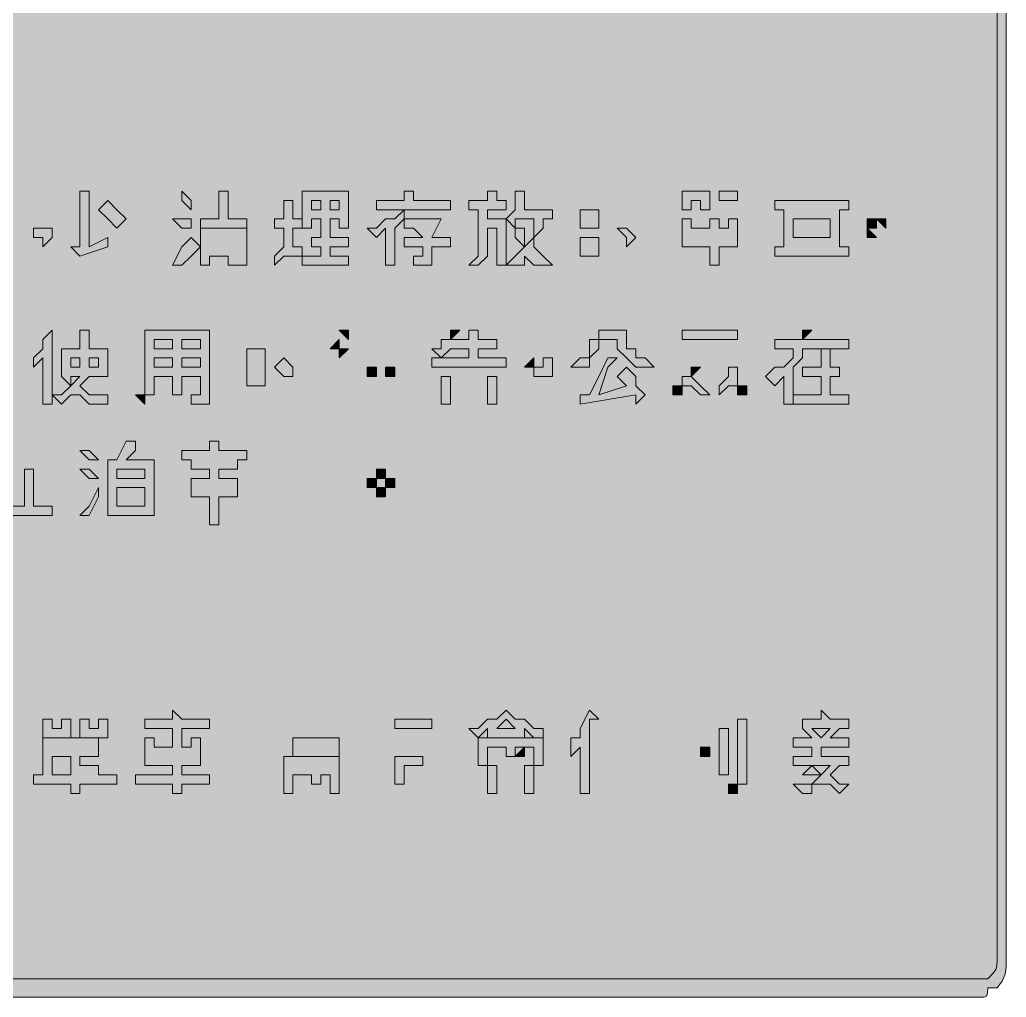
# Model space of a CAD drawing. Header units: metres. Extents: x 104 to 450, y 10 to 263.
# Drawn here: x 321.8 to 449.6, y 9.6 to 136.2 of the extents above; entities that cross this region are included whole.
import ezdxf

# ---------------------------------------------------------------- set-up
doc = ezdxf.new("R2010")
doc.units = ezdxf.units.M
doc.layers.add('FILL_BLACK_000000', color=7, linetype='Continuous', true_color=0x000000)
doc.layers.add('FILL_WHITE_FFFFFF', color=7, linetype='Continuous', true_color=0xffffff)

msp = doc.modelspace()

# ---------------------------------------------------------------- hatches: boundary and pattern name
at = {"layer": 'FILL_BLACK_000000', "true_color": 0x000000}
h = msp.add_hatch(color=7, dxfattribs=at)
h.dxf.hatch_style = 1
h.paths.add_polyline_path([(103.95, 259.2), (104, 259.6), (104.14, 259.91), (104.55, 260.4), (104.96, 260.89), (105.1, 261.2), (105.15, 261.6), (105.15, 262.8), (106.35, 262.8), (108.75, 262.8), (445.95, 262.8), (448.35, 262.8), (449.55, 261.6), (449.55, 259.2), (449.55, 14.4), (449.53, 13.5), (449.4, 12.6), (449.04, 11.7), (448.35, 10.8), (447.15, 10.8), (447.13, 10.11), (447, 9.75), (446.64, 9.62), (445.95, 9.6), (108.75, 9.6), (107.85, 9.79), (106.95, 10.2), (106.05, 10.61), (105.15, 10.8), (104.96, 11.7), (104.55, 12.6), (104.14, 13.5), (103.95, 14.4), (103.95, 259.2)])
h = msp.add_hatch(color=7, dxfattribs=at)
h.dxf.hatch_style = 1
h.paths.add_polyline_path([(329.55, 106.8), (329.55, 114), (330.75, 114), (330.75, 112.8), (330.75, 106.8), (333.15, 108), (333.15, 106.8), (329.55, 105.6), (328.35, 106.8), (329.55, 106.8)])
h = msp.add_hatch(color=7, dxfattribs=at)
h.dxf.hatch_style = 1
h.paths.add_polyline_path([(343.95, 112.8), (343.95, 111.6), (342.75, 112.8), (342.75, 114), (343.95, 112.8)])
h = msp.add_hatch(color=7, dxfattribs=at)
h.dxf.hatch_style = 1
h.paths.add_polyline_path([(348.75, 114), (348.75, 112.8), (348.75, 111.6), (348.75, 110.4), (351.15, 110.4), (351.15, 109.2), (345.15, 109.2), (345.15, 110.4), (347.55, 110.4), (347.55, 111.6), (347.55, 112.8), (347.55, 114), (348.75, 114)])
h = msp.add_hatch(color=7, dxfattribs=at)
h.dxf.hatch_style = 1
h.paths.add_polyline_path([(361.95, 105.6), (364.35, 105.6), (364.35, 104.4), (358.35, 104.4), (358.35, 105.6), (360.75, 105.6), (360.75, 106.8), (359.55, 106.8), (359.55, 108), (360.75, 108), (360.75, 109.2), (360.75, 110.4), (359.55, 110.4), (359.55, 109.2), (358.35, 109.2), (358.35, 114), (364.35, 114), (364.35, 109.2), (363.15, 109.2), (363.15, 110.4), (361.95, 110.4), (361.95, 109.2), (361.95, 108), (364.35, 108), (364.35, 106.8), (361.95, 106.8), (361.95, 105.6)])
h.paths.add_polyline_path([(359.55, 112.8), (359.55, 111.6), (360.75, 111.6), (360.75, 112.8), (359.55, 112.8)], flags=16)
h.paths.add_polyline_path([(363.15, 112.8), (361.95, 112.8), (361.95, 111.6), (363.15, 111.6), (363.15, 112.8)], flags=16)
h = msp.add_hatch(color=7, dxfattribs=at)
h.dxf.hatch_style = 1
h.paths.add_polyline_path([(371.55, 112.8), (371.55, 114), (372.75, 114), (372.75, 112.8), (377.55, 112.8), (377.55, 111.6), (372.75, 111.6), (371.55, 111.6), (367.95, 111.6), (367.95, 112.8), (371.55, 112.8)])
h = msp.add_hatch(color=7, dxfattribs=at)
h.dxf.hatch_style = 1
h.paths.add_polyline_path([(383.55, 106.8), (383.55, 109.2), (382.35, 109.2), (382.35, 108), (382.35, 106.8), (382.35, 105.6), (381.15, 104.4), (379.95, 104.4), (381.15, 105.6), (381.15, 106.8), (381.15, 108), (381.15, 111.6), (379.95, 111.6), (379.95, 112.8), (382.35, 112.8), (382.35, 114), (383.55, 114), (383.55, 112.8), (384.75, 112.8), (384.75, 111.6), (382.35, 111.6), (382.35, 110.4), (384.75, 110.4), (384.75, 106.8), (384.75, 105.6), (384.75, 104.4), (383.55, 104.4), (383.55, 105.6), (383.55, 106.8)])
h = msp.add_hatch(color=7, dxfattribs=at)
h.dxf.hatch_style = 1
h.paths.add_polyline_path([(385.95, 111.6), (385.95, 112.8), (385.95, 114), (387.15, 114), (387.15, 112.8), (387.15, 111.6), (390.75, 111.6), (390.75, 110.4), (389.55, 110.4), (389.55, 109.2), (388.35, 108), (388.35, 109.2), (388.35, 110.4), (385.95, 110.4), (385.95, 109.2), (384.75, 110.4), (385.95, 111.6)])
h = msp.add_hatch(color=7, dxfattribs=at)
h.dxf.hatch_style = 1
h.paths.add_polyline_path([(407.55, 114), (411.15, 114), (411.15, 111.6), (409.95, 111.6), (409.95, 112.8), (408.75, 112.8), (408.75, 111.6), (407.55, 111.6), (407.55, 114)])
h = msp.add_hatch(color=7, dxfattribs=at)
h.dxf.hatch_style = 1
h.paths.add_polyline_path([(414.75, 114), (414.75, 112.8), (412.35, 112.8), (412.35, 114), (414.75, 114)])
h = msp.add_hatch(color=7, dxfattribs=at)
h.dxf.hatch_style = 1
h.paths.add_polyline_path([(334.35, 111.6), (335.55, 110.4), (334.35, 109.2), (333.15, 110.4), (331.95, 111.6), (333.15, 112.8), (334.35, 111.6)])
h = msp.add_hatch(color=7, dxfattribs=at)
h.dxf.hatch_style = 1
h.paths.add_polyline_path([(358.35, 110.4), (358.35, 109.2), (357.15, 109.2), (357.15, 106.8), (358.35, 106.8), (358.35, 105.6), (355.95, 105.6), (354.75, 104.4), (354.75, 105.6), (355.95, 106.8), (355.95, 109.2), (354.75, 109.2), (354.75, 110.4), (355.95, 110.4), (355.95, 112.8), (357.15, 112.8), (357.15, 110.4), (358.35, 110.4)])
h = msp.add_hatch(color=7, dxfattribs=at)
h.dxf.hatch_style = 1
h.paths.add_polyline_path([(420.75, 111.6), (419.55, 111.6), (419.55, 112.8), (424.35, 112.8), (429.15, 112.8), (429.15, 111.6), (427.95, 111.6), (427.95, 106.8), (429.15, 106.8), (429.15, 105.6), (424.35, 105.6), (419.55, 105.6), (419.55, 106.8), (420.75, 106.8), (420.75, 111.6)])
h.paths.add_polyline_path([(421.95, 108), (424.35, 108), (426.75, 108), (426.75, 109.2), (426.75, 110.4), (424.35, 110.4), (421.95, 110.4), (421.95, 109.2), (421.95, 108)], flags=16)
h = msp.add_hatch(color=7, dxfattribs=at)
h.dxf.hatch_style = 1
h.paths.add_polyline_path([(370.35, 104.4), (369.15, 104.4), (369.15, 109.2), (367.95, 108), (366.75, 109.2), (367.95, 109.2), (369.15, 110.4), (370.35, 110.4), (371.55, 111.6), (371.55, 110.4), (370.35, 109.2), (370.35, 104.4)])
h = msp.add_hatch(color=7, dxfattribs=at)
h.dxf.hatch_style = 1
h.paths.add_polyline_path([(394.35, 111.6), (396.75, 111.6), (396.75, 109.2), (394.35, 109.2), (394.35, 111.6)])
h = msp.add_hatch(color=7, dxfattribs=at)
h.dxf.hatch_style = 1
h.paths.add_polyline_path([(343.95, 110.4), (343.95, 109.2), (342.75, 109.2), (341.55, 110.4), (342.75, 110.4), (343.95, 110.4)])
h = msp.add_hatch(color=7, dxfattribs=at)
h.dxf.hatch_style = 1
h.paths.add_polyline_path([(371.55, 110.4), (375.15, 110.4), (376.35, 110.4), (375.15, 108), (377.55, 108), (377.55, 106.8), (375.15, 106.8), (375.15, 105.6), (375.15, 104.4), (373.95, 104.4), (372.75, 104.4), (372.75, 105.6), (373.95, 105.6), (373.95, 106.8), (371.55, 106.8), (371.55, 108), (373.95, 108), (372.75, 109.2), (371.55, 109.2), (371.55, 110.4)])
h = msp.add_hatch(color=7, dxfattribs=at)
h.dxf.hatch_style = 1
h.paths.add_polyline_path([(407.55, 110.4), (408.75, 110.4), (408.75, 109.2), (411.15, 109.2), (411.15, 110.4), (412.35, 110.4), (412.35, 109.2), (413.55, 109.2), (413.55, 110.4), (414.75, 110.4), (414.75, 106.8), (413.55, 106.8), (412.35, 106.8), (412.35, 105.6), (412.35, 104.4), (411.15, 104.4), (411.15, 105.6), (411.15, 106.8), (408.75, 106.8), (407.55, 106.8), (407.55, 110.4)])
h = msp.add_hatch(color=7, dxfattribs=at)
h.dxf.hatch_style = 1
h.paths.add_polyline_path([(432.75, 110.4), (432.75, 109.2), (431.55, 109.2), (431.55, 110.4), (432.75, 110.4)])
h = msp.add_hatch(color=7, dxfattribs=at)
h.dxf.hatch_style = 1
h.paths.add_polyline_path([(433.95, 109.2), (432.75, 110.4), (433.95, 110.4), (433.95, 109.2)])
h = msp.add_hatch(color=7, dxfattribs=at)
h.dxf.hatch_style = 1
h.paths.add_polyline_path([(323.55, 108), (323.55, 109.2), (324.75, 109.2), (325.95, 109.2), (325.95, 108), (324.75, 106.8), (324.75, 108), (323.55, 108)])
h = msp.add_hatch(color=7, dxfattribs=at)
h.dxf.hatch_style = 1
h.paths.add_polyline_path([(346.35, 104.4), (345.15, 104.4), (345.15, 109.2), (351.15, 109.2), (351.15, 105.6), (351.15, 104.4), (349.95, 104.4), (348.75, 104.4), (348.75, 105.6), (346.35, 105.6), (346.35, 104.4)])
h = msp.add_hatch(color=7, dxfattribs=at)
h.dxf.hatch_style = 1
h.paths.add_polyline_path([(385.95, 109.2), (387.15, 109.2), (387.15, 108), (387.15, 106.8), (385.95, 108), (385.95, 109.2)])
h = msp.add_hatch(color=7, dxfattribs=at)
h.dxf.hatch_style = 1
h.paths.add_polyline_path([(401.55, 108), (400.35, 106.8), (400.35, 108), (399.15, 109.2), (400.35, 109.2), (401.55, 108)])
h = msp.add_hatch(color=7, dxfattribs=at)
h.dxf.hatch_style = 1
h.paths.add_polyline_path([(431.55, 109.2), (432.75, 108), (431.55, 108), (431.55, 109.2)])
h = msp.add_hatch(color=7, dxfattribs=at)
h.dxf.hatch_style = 1
h.paths.add_polyline_path([(343.95, 105.6), (342.75, 104.4), (341.55, 104.4), (342.75, 106.8), (343.95, 108), (345.15, 106.8), (343.95, 105.6)])
h = msp.add_hatch(color=7, dxfattribs=at)
h.dxf.hatch_style = 1
h.paths.add_polyline_path([(389.55, 104.4), (388.35, 104.4), (387.15, 105.6), (387.15, 104.4), (385.95, 104.4), (384.75, 104.4), (385.95, 105.6), (387.15, 106.8), (388.35, 108), (388.35, 106.8), (389.55, 105.6), (390.75, 104.4), (389.55, 104.4)])
h = msp.add_hatch(color=7, dxfattribs=at)
h.dxf.hatch_style = 1
h.paths.add_polyline_path([(394.35, 108), (396.75, 108), (396.75, 105.6), (394.35, 105.6), (394.35, 108)])
h = msp.add_hatch(color=7, dxfattribs=at)
h.dxf.hatch_style = 1
h.paths.add_polyline_path([(325.95, 86.4), (324.75, 86.4), (324.75, 92.4), (323.55, 91.2), (323.55, 92.4), (324.75, 93.6), (324.75, 94.8), (325.95, 96), (325.95, 93.6), (325.95, 86.4)])
h = msp.add_hatch(color=7, dxfattribs=at)
h.dxf.hatch_style = 1
h.paths.add_polyline_path([(330.75, 96), (330.75, 94.8), (330.75, 93.6), (333.15, 93.6), (333.15, 90), (331.95, 90), (330.75, 90), (329.55, 88.8), (330.75, 87.6), (331.95, 87.6), (333.15, 87.6), (333.15, 86.4), (331.95, 86.4), (330.75, 86.4), (329.55, 87.6), (328.35, 87.6), (327.15, 86.4), (325.95, 87.6), (327.15, 87.6), (328.35, 88.8), (327.15, 90), (327.15, 93.6), (329.55, 93.6), (329.55, 94.8), (329.55, 96), (330.75, 96)])
h.paths.add_polyline_path([(329.55, 90), (328.35, 90), (328.35, 88.8), (329.55, 90)], flags=16)
h.paths.add_polyline_path([(331.95, 92.4), (330.75, 92.4), (330.75, 91.2), (331.95, 91.2), (331.95, 92.4)], flags=16)
h.paths.add_polyline_path([(329.55, 92.4), (328.35, 92.4), (328.35, 91.2), (329.55, 91.2), (329.55, 92.4)], flags=16)
h = msp.add_hatch(color=7, dxfattribs=at)
h.dxf.hatch_style = 1
h.paths.add_polyline_path([(346.35, 86.4), (345.15, 86.4), (343.95, 86.4), (343.95, 87.6), (345.15, 87.6), (345.15, 88.8), (345.15, 90), (342.75, 90), (342.75, 87.6), (341.55, 87.6), (341.55, 90), (339.15, 90), (339.15, 88.8), (339.15, 87.6), (337.95, 87.6), (337.95, 88.8), (337.95, 91.2), (337.95, 92.4), (337.95, 96), (346.35, 96), (346.35, 87.6), (346.35, 86.4)])
h.paths.add_polyline_path([(341.55, 93.6), (341.55, 94.8), (339.15, 94.8), (339.15, 93.6), (341.55, 93.6)], flags=16)
h.paths.add_polyline_path([(341.55, 91.2), (341.55, 92.4), (339.15, 92.4), (339.15, 91.2), (341.55, 91.2)], flags=16)
h.paths.add_polyline_path([(342.75, 94.8), (342.75, 93.6), (345.15, 93.6), (345.15, 94.8), (342.75, 94.8)], flags=16)
h.paths.add_polyline_path([(345.15, 92.4), (342.75, 92.4), (342.75, 91.2), (345.15, 91.2), (345.15, 92.4)], flags=16)
h = msp.add_hatch(color=7, dxfattribs=at)
h.dxf.hatch_style = 1
h.paths.add_polyline_path([(364.35, 96), (364.35, 94.8), (363.15, 96), (364.35, 96)])
h = msp.add_hatch(color=7, dxfattribs=at)
h.dxf.hatch_style = 1
h.paths.add_polyline_path([(376.35, 94.8), (377.55, 94.8), (379.95, 94.8), (379.95, 96), (381.15, 96), (381.15, 94.8), (383.55, 94.8), (383.55, 93.6), (381.15, 93.6), (381.15, 92.4), (384.75, 92.4), (384.75, 91.2), (375.15, 91.2), (375.15, 92.4), (376.35, 92.4), (375.15, 93.6), (376.35, 93.6), (376.35, 94.8)])
h.paths.add_polyline_path([(379.95, 92.4), (379.95, 93.6), (377.55, 93.6), (376.35, 92.4), (379.95, 92.4)], flags=16)
h = msp.add_hatch(color=7, dxfattribs=at)
h.dxf.hatch_style = 1
h.paths.add_polyline_path([(377.55, 94.8), (377.55, 96), (378.75, 96), (377.55, 94.8)])
h = msp.add_hatch(color=7, dxfattribs=at)
h.dxf.hatch_style = 1
h.paths.add_polyline_path([(400.35, 96), (400.35, 94.8), (400.35, 93.6), (401.55, 93.6), (401.55, 92.4), (402.75, 92.4), (403.95, 91.2), (402.75, 91.2), (401.55, 91.2), (400.35, 92.4), (399.15, 93.6), (399.15, 94.8), (396.75, 94.8), (396.75, 96), (400.35, 96)])
h = msp.add_hatch(color=7, dxfattribs=at)
h.dxf.hatch_style = 1
h.paths.add_polyline_path([(412.35, 94.8), (409.95, 94.8), (407.55, 94.8), (407.55, 96), (414.75, 96), (414.75, 94.8), (412.35, 94.8)])
h = msp.add_hatch(color=7, dxfattribs=at)
h.dxf.hatch_style = 1
h.paths.add_polyline_path([(423.15, 94.8), (423.15, 96), (424.35, 96), (423.15, 94.8)])
h = msp.add_hatch(color=7, dxfattribs=at)
h.dxf.hatch_style = 1
h.paths.add_polyline_path([(363.15, 93.6), (361.95, 93.6), (363.15, 94.8), (363.15, 93.6)])
h = msp.add_hatch(color=7, dxfattribs=at)
h.dxf.hatch_style = 1
h.paths.add_polyline_path([(396.75, 94.8), (396.75, 93.6), (395.55, 92.4), (395.55, 93.6), (395.55, 94.8), (396.75, 94.8)])
h = msp.add_hatch(color=7, dxfattribs=at)
h.dxf.hatch_style = 1
h.paths.add_polyline_path([(423.15, 93.6), (423.15, 92.4), (421.95, 91.2), (421.95, 86.4), (420.75, 86.4), (420.75, 90), (419.55, 88.8), (418.35, 90), (419.55, 91.2), (420.75, 91.2), (421.95, 92.4), (421.95, 93.6), (419.55, 93.6), (419.55, 94.8), (423.15, 94.8), (429.15, 94.8), (429.15, 93.6), (423.15, 93.6)])
h = msp.add_hatch(color=7, dxfattribs=at)
h.dxf.hatch_style = 1
h.paths.add_polyline_path([(353.55, 93.6), (353.55, 91.2), (353.55, 88.8), (351.15, 88.8), (351.15, 91.2), (351.15, 93.6), (353.55, 93.6)])
h = msp.add_hatch(color=7, dxfattribs=at)
h.dxf.hatch_style = 1
h.paths.add_polyline_path([(363.15, 93.6), (364.35, 93.6), (363.15, 92.4), (363.15, 93.6)])
h = msp.add_hatch(color=7, dxfattribs=at)
h.dxf.hatch_style = 1
h.paths.add_polyline_path([(423.15, 91.2), (425.55, 91.2), (425.55, 93.6), (426.75, 93.6), (426.75, 92.4), (426.75, 91.2), (427.95, 91.2), (427.95, 90), (426.75, 90), (426.75, 87.6), (429.15, 87.6), (429.15, 86.4), (421.95, 86.4), (421.95, 87.6), (425.55, 87.6), (425.55, 90), (423.15, 90), (423.15, 91.2)])
h = msp.add_hatch(color=7, dxfattribs=at)
h.dxf.hatch_style = 1
h.paths.add_polyline_path([(357.15, 91.2), (357.15, 90), (355.95, 90), (354.75, 91.2), (355.95, 92.4), (357.15, 91.2)])
h = msp.add_hatch(color=7, dxfattribs=at)
h.dxf.hatch_style = 1
h.paths.add_polyline_path([(388.35, 92.4), (388.35, 91.2), (387.15, 91.2), (388.35, 92.4)])
h = msp.add_hatch(color=7, dxfattribs=at)
h.dxf.hatch_style = 1
h.paths.add_polyline_path([(390.75, 91.2), (390.75, 90), (389.55, 90), (388.35, 90), (388.35, 91.2), (389.55, 91.2), (389.55, 92.4), (390.75, 92.4), (390.75, 91.2)])
h = msp.add_hatch(color=7, dxfattribs=at)
h.dxf.hatch_style = 1
h.paths.add_polyline_path([(393.15, 91.2), (394.35, 92.4), (395.55, 92.4), (395.55, 91.2), (394.35, 91.2), (393.15, 91.2)])
h = msp.add_hatch(color=7, dxfattribs=at)
h.dxf.hatch_style = 1
h.paths.add_polyline_path([(399.15, 92.4), (397.95, 91.2), (396.75, 87.6), (400.35, 88.8), (399.15, 90), (400.35, 91.2), (401.55, 90), (401.55, 88.8), (402.75, 87.6), (401.55, 86.4), (401.55, 87.6), (394.35, 86.4), (394.35, 87.6), (395.55, 87.6), (396.75, 90), (397.95, 92.4), (399.15, 92.4)])
h = msp.add_hatch(color=7, dxfattribs=at)
h.dxf.hatch_style = 1
h.paths.add_polyline_path([(366.75, 91.2), (367.95, 91.2), (367.95, 90), (366.75, 90), (366.75, 91.2)])
h = msp.add_hatch(color=7, dxfattribs=at)
h.dxf.hatch_style = 1
h.paths.add_polyline_path([(369.15, 91.2), (370.35, 91.2), (370.35, 90), (369.15, 90), (369.15, 91.2)])
h = msp.add_hatch(color=7, dxfattribs=at)
h.dxf.hatch_style = 1
h.paths.add_polyline_path([(408.75, 91.2), (409.95, 91.2), (408.75, 90), (408.75, 91.2)])
h = msp.add_hatch(color=7, dxfattribs=at)
h.dxf.hatch_style = 1
h.paths.add_polyline_path([(412.35, 88.8), (413.55, 90), (413.55, 91.2), (414.75, 91.2), (414.75, 90), (414.75, 88.8), (413.55, 88.8), (412.35, 87.6), (412.35, 88.8)])
h = msp.add_hatch(color=7, dxfattribs=at)
h.dxf.hatch_style = 1
h.paths.add_polyline_path([(376.35, 86.4), (376.35, 90), (377.55, 90), (377.55, 87.6), (377.55, 86.4), (376.35, 86.4)])
h = msp.add_hatch(color=7, dxfattribs=at)
h.dxf.hatch_style = 1
h.paths.add_polyline_path([(383.55, 86.4), (382.35, 86.4), (382.35, 87.6), (382.35, 90), (383.55, 90), (383.55, 86.4)])
h = msp.add_hatch(color=7, dxfattribs=at)
h.dxf.hatch_style = 1
h.paths.add_polyline_path([(411.15, 87.6), (409.95, 87.6), (408.75, 88.8), (407.55, 88.8), (407.55, 90), (408.75, 90), (409.95, 88.8), (411.15, 87.6)])
h = msp.add_hatch(color=7, dxfattribs=at)
h.dxf.hatch_style = 1
h.paths.add_polyline_path([(406.35, 88.8), (407.55, 88.8), (407.55, 87.6), (406.35, 87.6), (406.35, 88.8)])
h = msp.add_hatch(color=7, dxfattribs=at)
h.dxf.hatch_style = 1
h.paths.add_polyline_path([(414.75, 87.6), (414.75, 88.8), (415.95, 88.8), (415.95, 87.6), (414.75, 87.6)])
h = msp.add_hatch(color=7, dxfattribs=at)
h.dxf.hatch_style = 1
h.paths.add_polyline_path([(337.95, 86.4), (336.75, 87.6), (337.95, 87.6), (337.95, 86.4)])
h = msp.add_hatch(color=7, dxfattribs=at)
h.dxf.hatch_style = 1
h.paths.add_polyline_path([(336.75, 80.4), (335.55, 79.2), (339.15, 79.2), (339.15, 72), (337.95, 72), (334.35, 72), (333.15, 72), (333.15, 79.2), (334.35, 79.2), (335.55, 81.6), (336.75, 81.6), (336.75, 80.4)])
h.paths.add_polyline_path([(334.35, 78), (334.35, 76.8), (337.95, 76.8), (337.95, 78), (334.35, 78)], flags=16)
h.paths.add_polyline_path([(337.95, 75.6), (334.35, 75.6), (334.35, 73.2), (337.95, 73.2), (337.95, 75.6)], flags=16)
h = msp.add_hatch(color=7, dxfattribs=at)
h.dxf.hatch_style = 1
h.paths.add_polyline_path([(346.35, 81.6), (347.55, 81.6), (347.55, 80.4), (351.15, 80.4), (351.15, 79.2), (349.95, 79.2), (349.95, 78), (347.55, 78), (347.55, 76.8), (349.95, 76.8), (349.95, 74.4), (347.55, 74.4), (347.55, 73.2), (347.55, 70.8), (346.35, 70.8), (346.35, 73.2), (346.35, 74.4), (343.95, 74.4), (343.95, 76.8), (346.35, 76.8), (346.35, 78), (343.95, 78), (343.95, 79.2), (342.75, 79.2), (342.75, 80.4), (346.35, 80.4), (346.35, 81.6)])
h = msp.add_hatch(color=7, dxfattribs=at)
h.dxf.hatch_style = 1
h.paths.add_polyline_path([(331.95, 79.2), (330.75, 79.2), (329.55, 80.4), (330.75, 80.4), (331.95, 79.2)])
h = msp.add_hatch(color=7, dxfattribs=at)
h.dxf.hatch_style = 1
h.paths.add_polyline_path([(325.95, 73.2), (325.95, 72), (319.95, 72), (319.95, 73.2), (322.35, 73.2), (322.35, 75.6), (322.35, 78), (323.55, 78), (323.55, 75.6), (323.55, 73.2), (325.95, 73.2)])
h = msp.add_hatch(color=7, dxfattribs=at)
h.dxf.hatch_style = 1
h.paths.add_polyline_path([(330.75, 78), (331.95, 76.8), (330.75, 76.8), (329.55, 78), (330.75, 78)])
h = msp.add_hatch(color=7, dxfattribs=at)
h.dxf.hatch_style = 1
h.paths.add_polyline_path([(369.15, 78), (369.15, 76.8), (367.95, 76.8), (367.95, 78), (369.15, 78)])
h = msp.add_hatch(color=7, dxfattribs=at)
h.dxf.hatch_style = 1
h.paths.add_polyline_path([(366.75, 76.8), (367.95, 76.8), (367.95, 75.6), (366.75, 75.6), (366.75, 76.8)])
h = msp.add_hatch(color=7, dxfattribs=at)
h.dxf.hatch_style = 1
h.paths.add_polyline_path([(370.35, 75.6), (369.15, 75.6), (369.15, 76.8), (370.35, 76.8), (370.35, 75.6)])
h = msp.add_hatch(color=7, dxfattribs=at)
h.dxf.hatch_style = 1
h.paths.add_polyline_path([(330.75, 72), (329.55, 72), (330.75, 73.2), (331.95, 75.6), (331.95, 74.4), (330.75, 72)])
h = msp.add_hatch(color=7, dxfattribs=at)
h.dxf.hatch_style = 1
h.paths.add_polyline_path([(367.95, 74.4), (367.95, 75.6), (369.15, 75.6), (369.15, 74.4), (367.95, 74.4)])
h = msp.add_hatch(color=7, dxfattribs=at)
h.dxf.hatch_style = 1
h.paths.add_polyline_path([(337.95, 45.6), (341.55, 45.6), (341.55, 46.8), (342.75, 45.6), (346.35, 45.6), (346.35, 44.4), (342.75, 44.4), (342.75, 43.2), (342.75, 42), (343.95, 42), (343.95, 43.2), (345.15, 43.2), (345.15, 39.6), (342.75, 39.6), (342.75, 38.4), (346.35, 38.4), (346.35, 37.2), (342.75, 37.2), (342.75, 36), (341.55, 36), (341.55, 37.2), (336.75, 37.2), (336.75, 38.4), (341.55, 38.4), (341.55, 39.6), (337.95, 39.6), (337.95, 43.2), (339.15, 43.2), (339.15, 42), (341.55, 42), (341.55, 43.2), (341.55, 44.4), (337.95, 44.4), (337.95, 45.6)])
h = msp.add_hatch(color=7, dxfattribs=at)
h.dxf.hatch_style = 1
h.paths.add_polyline_path([(382.35, 45.6), (383.55, 45.6), (384.75, 46.8), (385.95, 45.6), (387.15, 45.6), (388.35, 44.4), (389.55, 44.4), (389.55, 43.2), (388.35, 43.2), (387.15, 44.4), (387.15, 43.2), (382.35, 43.2), (382.35, 44.4), (381.15, 43.2), (379.95, 44.4), (381.15, 44.4), (382.35, 45.6)])
h.paths.add_polyline_path([(383.55, 44.4), (385.95, 44.4), (384.75, 45.6), (383.55, 44.4)], flags=16)
h = msp.add_hatch(color=7, dxfattribs=at)
h.dxf.hatch_style = 1
h.paths.add_polyline_path([(393.15, 43.2), (394.35, 43.2), (394.35, 44.4), (395.55, 46.8), (396.75, 45.6), (395.55, 45.6), (395.55, 43.2), (395.55, 36), (394.35, 36), (394.35, 42), (393.15, 40.8), (393.15, 42), (393.15, 43.2)])
h = msp.add_hatch(color=7, dxfattribs=at)
h.dxf.hatch_style = 1
h.paths.add_polyline_path([(424.35, 40.8), (424.35, 42), (421.95, 42), (421.95, 43.2), (424.35, 43.2), (423.15, 44.4), (423.15, 45.6), (425.55, 45.6), (425.55, 46.8), (426.75, 45.6), (429.15, 45.6), (429.15, 44.4), (427.95, 44.4), (426.75, 43.2), (429.15, 43.2), (429.15, 42), (425.55, 42), (425.55, 40.8), (429.15, 40.8), (429.15, 39.6), (427.95, 39.6), (426.75, 38.4), (427.95, 37.2), (429.15, 37.2), (427.95, 36), (426.75, 37.2), (425.55, 37.2), (424.35, 37.2), (425.55, 38.4), (426.75, 39.6), (424.35, 39.6), (421.95, 39.6), (421.95, 40.8), (424.35, 40.8)])
h.paths.add_polyline_path([(424.35, 44.4), (425.55, 43.2), (426.75, 44.4), (424.35, 44.4)], flags=16)
h = msp.add_hatch(color=7, dxfattribs=at)
h.dxf.hatch_style = 1
h.paths.add_polyline_path([(328.35, 43.2), (324.75, 43.2), (324.75, 45.6), (325.95, 45.6), (325.95, 44.4), (327.15, 44.4), (327.15, 45.6), (328.35, 45.6), (328.35, 43.2)])
h = msp.add_hatch(color=7, dxfattribs=at)
h.dxf.hatch_style = 1
h.paths.add_polyline_path([(333.15, 43.2), (329.55, 43.2), (329.55, 45.6), (330.75, 45.6), (330.75, 44.4), (331.95, 44.4), (331.95, 45.6), (333.15, 45.6), (333.15, 43.2)])
h = msp.add_hatch(color=7, dxfattribs=at)
h.dxf.hatch_style = 1
h.paths.add_polyline_path([(370.35, 45.6), (375.15, 45.6), (375.15, 44.4), (370.35, 44.4), (370.35, 45.6)])
h = msp.add_hatch(color=7, dxfattribs=at)
h.dxf.hatch_style = 1
h.paths.add_polyline_path([(415.95, 45.6), (415.95, 37.2), (414.75, 37.2), (414.75, 38.4), (414.75, 45.6), (415.95, 45.6)])
h = msp.add_hatch(color=7, dxfattribs=at)
h.dxf.hatch_style = 1
h.paths.add_polyline_path([(413.55, 44.4), (413.55, 38.4), (412.35, 38.4), (412.35, 44.4), (413.55, 44.4)])
h = msp.add_hatch(color=7, dxfattribs=at)
h.dxf.hatch_style = 1
h.paths.add_polyline_path([(329.55, 36), (328.35, 36), (328.35, 37.2), (323.55, 37.2), (323.55, 38.4), (324.75, 38.4), (324.75, 43.2), (331.95, 43.2), (331.95, 40.8), (329.55, 40.8), (329.55, 39.6), (331.95, 39.6), (331.95, 38.4), (334.35, 38.4), (334.35, 37.2), (329.55, 37.2), (329.55, 36)])
h.paths.add_polyline_path([(328.35, 38.4), (328.35, 39.6), (328.35, 40.8), (325.95, 40.8), (325.95, 39.6), (325.95, 38.4), (328.35, 38.4)], flags=16)
h = msp.add_hatch(color=7, dxfattribs=at)
h.dxf.hatch_style = 1
h.paths.add_polyline_path([(363.15, 43.2), (363.15, 40.8), (357.15, 40.8), (357.15, 43.2), (363.15, 43.2)])
h = msp.add_hatch(color=7, dxfattribs=at)
h.dxf.hatch_style = 1
h.paths.add_polyline_path([(381.15, 43.2), (389.55, 43.2), (389.55, 39.6), (388.35, 39.6), (388.35, 40.8), (388.35, 42), (387.15, 42), (385.95, 42), (385.95, 40.8), (384.75, 40.8), (384.75, 42), (383.55, 42), (382.35, 42), (382.35, 40.8), (382.35, 39.6), (381.15, 39.6), (381.15, 43.2)])
h = msp.add_hatch(color=7, dxfattribs=at)
h.dxf.hatch_style = 1
h.paths.add_polyline_path([(387.15, 42), (387.15, 40.8), (385.95, 40.8), (387.15, 42)])
h = msp.add_hatch(color=7, dxfattribs=at)
h.dxf.hatch_style = 1
h.paths.add_polyline_path([(411.15, 42), (411.15, 40.8), (409.95, 40.8), (409.95, 42), (411.15, 42)])
h = msp.add_hatch(color=7, dxfattribs=at)
h.dxf.hatch_style = 1
h.paths.add_polyline_path([(355.95, 36), (355.95, 40.8), (363.15, 40.8), (363.15, 36), (361.95, 36), (361.95, 37.2), (361.95, 38.4), (360.75, 38.4), (360.75, 37.2), (359.55, 37.2), (359.55, 38.4), (357.15, 38.4), (357.15, 37.2), (357.15, 36), (355.95, 36)])
h = msp.add_hatch(color=7, dxfattribs=at)
h.dxf.hatch_style = 1
h.paths.add_polyline_path([(370.35, 37.2), (370.35, 40.8), (373.95, 40.8), (373.95, 39.6), (371.55, 39.6), (371.55, 38.4), (371.55, 37.2), (370.35, 37.2)])
h = msp.add_hatch(color=7, dxfattribs=at)
h.dxf.hatch_style = 1
h.paths.add_polyline_path([(382.35, 39.6), (383.55, 39.6), (383.55, 38.4), (383.55, 37.2), (383.55, 36), (382.35, 36), (382.35, 39.6)])
h = msp.add_hatch(color=7, dxfattribs=at)
h.dxf.hatch_style = 1
h.paths.add_polyline_path([(388.35, 36), (387.15, 36), (387.15, 37.2), (387.15, 38.4), (387.15, 39.6), (388.35, 39.6), (388.35, 36)])
h = msp.add_hatch(color=7, dxfattribs=at)
h.dxf.hatch_style = 1
h.paths.add_polyline_path([(425.55, 38.4), (424.35, 38.4), (423.15, 38.4), (424.35, 39.6), (425.55, 38.4)])
h = msp.add_hatch(color=7, dxfattribs=at)
h.dxf.hatch_style = 1
h.paths.add_polyline_path([(413.55, 37.2), (414.75, 37.2), (414.75, 36), (413.55, 36), (413.55, 37.2)])
h = msp.add_hatch(color=7, dxfattribs=at)
h.dxf.hatch_style = 1
h.paths.add_polyline_path([(424.35, 36), (423.15, 36), (421.95, 37.2), (424.35, 37.2), (424.35, 36)])
at = {"layer": 'FILL_WHITE_FFFFFF', "true_color": 0xffffff}
h = msp.add_hatch(color=7, dxfattribs=at)
h.dxf.hatch_style = 1
h.paths.add_polyline_path([(106.35, 259.2), (106.35, 260.4), (107.06, 261.09), (107.55, 261.45), (108.04, 261.58), (108.75, 261.6), (445.95, 261.6), (447.15, 261.6), (447.15, 260.4), (448.35, 260.4), (448.35, 259.2), (448.35, 14.4), (448.33, 13.69), (448.2, 13.2), (447.84, 12.71), (447.15, 12), (445.95, 12), (108.75, 12), (106.35, 12), (106.35, 14.4), (106.35, 259.2)])

# ---------------------------------------------------------------- linework, layer by layer
at = {"layer": 'FILL_BLACK_000000', "lineweight": 0, "true_color": 0x000000}
msp.add_lwpolyline([(108.75, 262.8), (445.95, 262.8), (448.35, 262.8), (449.55, 261.6), (449.55, 259.2), (449.55, 14.4), (449.53, 13.5), (449.4, 12.6), (449.04, 11.7), (448.35, 10.8), (447.15, 10.8), (447.13, 10.11), (447, 9.75), (446.64, 9.62), (445.95, 9.6), (108.75, 9.6)], dxfattribs=at)
for points in [[(329.55, 106.8), (329.55, 114), (330.75, 114), (330.75, 112.8), (330.75, 106.8), (333.15, 108), (333.15, 106.8), (329.55, 105.6), (328.35, 106.8)], [(343.95, 112.8), (343.95, 111.6), (342.75, 112.8), (342.75, 114)], [(348.75, 114), (348.75, 112.8), (348.75, 111.6), (348.75, 110.4), (351.15, 110.4), (351.15, 109.2), (345.15, 109.2), (345.15, 110.4), (347.55, 110.4), (347.55, 111.6), (347.55, 112.8), (347.55, 114)], [(361.95, 105.6), (364.35, 105.6), (364.35, 104.4), (358.35, 104.4), (358.35, 105.6), (360.75, 105.6), (360.75, 106.8), (359.55, 106.8), (359.55, 108), (360.75, 108), (360.75, 109.2), (360.75, 110.4), (359.55, 110.4), (359.55, 109.2), (358.35, 109.2), (358.35, 114), (364.35, 114), (364.35, 109.2), (363.15, 109.2), (363.15, 110.4), (361.95, 110.4), (361.95, 109.2), (361.95, 108), (364.35, 108), (364.35, 106.8), (361.95, 106.8)], [(371.55, 112.8), (371.55, 114), (372.75, 114), (372.75, 112.8), (377.55, 112.8), (377.55, 111.6), (372.75, 111.6), (371.55, 111.6), (367.95, 111.6), (367.95, 112.8)], [(383.55, 106.8), (383.55, 109.2), (382.35, 109.2), (382.35, 108), (382.35, 106.8), (382.35, 105.6), (381.15, 104.4), (379.95, 104.4), (381.15, 105.6), (381.15, 106.8), (381.15, 108), (381.15, 111.6), (379.95, 111.6), (379.95, 112.8), (382.35, 112.8), (382.35, 114), (383.55, 114), (383.55, 112.8), (384.75, 112.8), (384.75, 111.6), (382.35, 111.6), (382.35, 110.4), (384.75, 110.4), (384.75, 106.8), (384.75, 105.6), (384.75, 104.4), (383.55, 104.4), (383.55, 105.6)], [(385.95, 111.6), (385.95, 112.8), (385.95, 114), (387.15, 114), (387.15, 112.8), (387.15, 111.6), (390.75, 111.6), (390.75, 110.4), (389.55, 110.4), (389.55, 109.2), (388.35, 108), (388.35, 109.2), (388.35, 110.4), (385.95, 110.4), (385.95, 109.2), (384.75, 110.4)], [(407.55, 114), (411.15, 114), (411.15, 111.6), (409.95, 111.6), (409.95, 112.8), (408.75, 112.8), (408.75, 111.6), (407.55, 111.6)], [(414.75, 114), (414.75, 112.8), (412.35, 112.8), (412.35, 114)], [(334.35, 111.6), (335.55, 110.4), (334.35, 109.2), (333.15, 110.4), (331.95, 111.6), (333.15, 112.8)], [(358.35, 110.4), (358.35, 109.2), (357.15, 109.2), (357.15, 106.8), (358.35, 106.8), (358.35, 105.6), (355.95, 105.6), (354.75, 104.4), (354.75, 105.6), (355.95, 106.8), (355.95, 109.2), (354.75, 109.2), (354.75, 110.4), (355.95, 110.4), (355.95, 112.8), (357.15, 112.8), (357.15, 110.4)], [(359.55, 112.8), (359.55, 111.6), (360.75, 111.6), (360.75, 112.8)], [(363.15, 112.8), (361.95, 112.8), (361.95, 111.6), (363.15, 111.6)], [(420.75, 111.6), (419.55, 111.6), (419.55, 112.8), (424.35, 112.8), (429.15, 112.8), (429.15, 111.6), (427.95, 111.6), (427.95, 106.8), (429.15, 106.8), (429.15, 105.6), (424.35, 105.6), (419.55, 105.6), (419.55, 106.8), (420.75, 106.8)], [(370.35, 104.4), (369.15, 104.4), (369.15, 109.2), (367.95, 108), (366.75, 109.2), (367.95, 109.2), (369.15, 110.4), (370.35, 110.4), (371.55, 111.6), (371.55, 110.4), (370.35, 109.2)], [(394.35, 111.6), (396.75, 111.6), (396.75, 109.2), (394.35, 109.2)], [(343.95, 110.4), (343.95, 109.2), (342.75, 109.2), (341.55, 110.4), (342.75, 110.4)], [(371.55, 110.4), (375.15, 110.4), (376.35, 110.4), (375.15, 108), (377.55, 108), (377.55, 106.8), (375.15, 106.8), (375.15, 105.6), (375.15, 104.4), (373.95, 104.4), (372.75, 104.4), (372.75, 105.6), (373.95, 105.6), (373.95, 106.8), (371.55, 106.8), (371.55, 108), (373.95, 108), (372.75, 109.2), (371.55, 109.2)], [(407.55, 110.4), (408.75, 110.4), (408.75, 109.2), (411.15, 109.2), (411.15, 110.4), (412.35, 110.4), (412.35, 109.2), (413.55, 109.2), (413.55, 110.4), (414.75, 110.4), (414.75, 106.8), (413.55, 106.8), (412.35, 106.8), (412.35, 105.6), (412.35, 104.4), (411.15, 104.4), (411.15, 105.6), (411.15, 106.8), (408.75, 106.8), (407.55, 106.8)], [(421.95, 108), (424.35, 108), (426.75, 108), (426.75, 109.2), (426.75, 110.4), (424.35, 110.4), (421.95, 110.4), (421.95, 109.2)], [(432.75, 110.4), (432.75, 109.2), (431.55, 109.2), (431.55, 110.4)], [(433.95, 109.2), (432.75, 110.4), (433.95, 110.4)], [(323.55, 108), (323.55, 109.2), (324.75, 109.2), (325.95, 109.2), (325.95, 108), (324.75, 106.8), (324.75, 108)], [(346.35, 104.4), (345.15, 104.4), (345.15, 109.2), (351.15, 109.2), (351.15, 105.6), (351.15, 104.4), (349.95, 104.4), (348.75, 104.4), (348.75, 105.6), (346.35, 105.6)], [(385.95, 109.2), (387.15, 109.2), (387.15, 108), (387.15, 106.8), (385.95, 108)], [(401.55, 108), (400.35, 106.8), (400.35, 108), (399.15, 109.2), (400.35, 109.2)], [(431.55, 109.2), (432.75, 108), (431.55, 108)], [(343.95, 105.6), (342.75, 104.4), (341.55, 104.4), (342.75, 106.8), (343.95, 108), (345.15, 106.8)], [(389.55, 104.4), (388.35, 104.4), (387.15, 105.6), (387.15, 104.4), (385.95, 104.4), (384.75, 104.4), (385.95, 105.6), (387.15, 106.8), (388.35, 108), (388.35, 106.8), (389.55, 105.6), (390.75, 104.4)], [(394.35, 108), (396.75, 108), (396.75, 105.6), (394.35, 105.6)], [(325.95, 86.4), (324.75, 86.4), (324.75, 92.4), (323.55, 91.2), (323.55, 92.4), (324.75, 93.6), (324.75, 94.8), (325.95, 96), (325.95, 93.6)], [(330.75, 96), (330.75, 94.8), (330.75, 93.6), (333.15, 93.6), (333.15, 90), (331.95, 90), (330.75, 90), (329.55, 88.8), (330.75, 87.6), (331.95, 87.6), (333.15, 87.6), (333.15, 86.4), (331.95, 86.4), (330.75, 86.4), (329.55, 87.6), (328.35, 87.6), (327.15, 86.4), (325.95, 87.6), (327.15, 87.6), (328.35, 88.8), (327.15, 90), (327.15, 93.6), (329.55, 93.6), (329.55, 94.8), (329.55, 96)], [(346.35, 86.4), (345.15, 86.4), (343.95, 86.4), (343.95, 87.6), (345.15, 87.6), (345.15, 88.8), (345.15, 90), (342.75, 90), (342.75, 87.6), (341.55, 87.6), (341.55, 90), (339.15, 90), (339.15, 88.8), (339.15, 87.6), (337.95, 87.6), (337.95, 88.8), (337.95, 91.2), (337.95, 92.4), (337.95, 96), (346.35, 96), (346.35, 87.6)], [(364.35, 96), (364.35, 94.8), (363.15, 96)], [(376.35, 94.8), (377.55, 94.8), (379.95, 94.8), (379.95, 96), (381.15, 96), (381.15, 94.8), (383.55, 94.8), (383.55, 93.6), (381.15, 93.6), (381.15, 92.4), (384.75, 92.4), (384.75, 91.2), (375.15, 91.2), (375.15, 92.4), (376.35, 92.4), (375.15, 93.6), (376.35, 93.6)], [(377.55, 94.8), (377.55, 96), (378.75, 96)], [(400.35, 96), (400.35, 94.8), (400.35, 93.6), (401.55, 93.6), (401.55, 92.4), (402.75, 92.4), (403.95, 91.2), (402.75, 91.2), (401.55, 91.2), (400.35, 92.4), (399.15, 93.6), (399.15, 94.8), (396.75, 94.8), (396.75, 96)], [(412.35, 94.8), (409.95, 94.8), (407.55, 94.8), (407.55, 96), (414.75, 96), (414.75, 94.8)], [(423.15, 94.8), (423.15, 96), (424.35, 96)], [(341.55, 93.6), (341.55, 94.8), (339.15, 94.8), (339.15, 93.6)], [(342.75, 94.8), (342.75, 93.6), (345.15, 93.6), (345.15, 94.8)], [(363.15, 93.6), (361.95, 93.6), (363.15, 94.8)], [(396.75, 94.8), (396.75, 93.6), (395.55, 92.4), (395.55, 93.6), (395.55, 94.8)], [(423.15, 93.6), (423.15, 92.4), (421.95, 91.2), (421.95, 86.4), (420.75, 86.4), (420.75, 90), (419.55, 88.8), (418.35, 90), (419.55, 91.2), (420.75, 91.2), (421.95, 92.4), (421.95, 93.6), (419.55, 93.6), (419.55, 94.8), (423.15, 94.8), (429.15, 94.8), (429.15, 93.6)], [(353.55, 93.6), (353.55, 91.2), (353.55, 88.8), (351.15, 88.8), (351.15, 91.2), (351.15, 93.6)], [(363.15, 93.6), (364.35, 93.6), (363.15, 92.4)], [(379.95, 92.4), (379.95, 93.6), (377.55, 93.6), (376.35, 92.4)], [(423.15, 91.2), (425.55, 91.2), (425.55, 93.6), (426.75, 93.6), (426.75, 92.4), (426.75, 91.2), (427.95, 91.2), (427.95, 90), (426.75, 90), (426.75, 87.6), (429.15, 87.6), (429.15, 86.4), (421.95, 86.4), (421.95, 87.6), (425.55, 87.6), (425.55, 90), (423.15, 90)], [(329.55, 92.4), (328.35, 92.4), (328.35, 91.2), (329.55, 91.2)], [(331.95, 92.4), (330.75, 92.4), (330.75, 91.2), (331.95, 91.2)], [(341.55, 91.2), (341.55, 92.4), (339.15, 92.4), (339.15, 91.2)], [(345.15, 92.4), (342.75, 92.4), (342.75, 91.2), (345.15, 91.2)], [(357.15, 91.2), (357.15, 90), (355.95, 90), (354.75, 91.2), (355.95, 92.4)], [(388.35, 92.4), (388.35, 91.2), (387.15, 91.2)], [(390.75, 91.2), (390.75, 90), (389.55, 90), (388.35, 90), (388.35, 91.2), (389.55, 91.2), (389.55, 92.4), (390.75, 92.4)], [(393.15, 91.2), (394.35, 92.4), (395.55, 92.4), (395.55, 91.2), (394.35, 91.2)], [(399.15, 92.4), (397.95, 91.2), (396.75, 87.6), (400.35, 88.8), (399.15, 90), (400.35, 91.2), (401.55, 90), (401.55, 88.8), (402.75, 87.6), (401.55, 86.4), (401.55, 87.6), (394.35, 86.4), (394.35, 87.6), (395.55, 87.6), (396.75, 90), (397.95, 92.4)], [(366.75, 91.2), (367.95, 91.2), (367.95, 90), (366.75, 90)], [(369.15, 91.2), (370.35, 91.2), (370.35, 90), (369.15, 90)], [(408.75, 91.2), (409.95, 91.2), (408.75, 90)], [(412.35, 88.8), (413.55, 90), (413.55, 91.2), (414.75, 91.2), (414.75, 90), (414.75, 88.8), (413.55, 88.8), (412.35, 87.6)], [(329.55, 90), (328.35, 90), (328.35, 88.8)], [(376.35, 86.4), (376.35, 90), (377.55, 90), (377.55, 87.6), (377.55, 86.4)], [(383.55, 86.4), (382.35, 86.4), (382.35, 87.6), (382.35, 90), (383.55, 90)], [(411.15, 87.6), (409.95, 87.6), (408.75, 88.8), (407.55, 88.8), (407.55, 90), (408.75, 90), (409.95, 88.8)], [(406.35, 88.8), (407.55, 88.8), (407.55, 87.6), (406.35, 87.6)], [(414.75, 87.6), (414.75, 88.8), (415.95, 88.8), (415.95, 87.6)], [(337.95, 86.4), (336.75, 87.6), (337.95, 87.6)], [(336.75, 80.4), (335.55, 79.2), (339.15, 79.2), (339.15, 72), (337.95, 72), (334.35, 72), (333.15, 72), (333.15, 79.2), (334.35, 79.2), (335.55, 81.6), (336.75, 81.6)], [(346.35, 81.6), (347.55, 81.6), (347.55, 80.4), (351.15, 80.4), (351.15, 79.2), (349.95, 79.2), (349.95, 78), (347.55, 78), (347.55, 76.8), (349.95, 76.8), (349.95, 74.4), (347.55, 74.4), (347.55, 73.2), (347.55, 70.8), (346.35, 70.8), (346.35, 73.2), (346.35, 74.4), (343.95, 74.4), (343.95, 76.8), (346.35, 76.8), (346.35, 78), (343.95, 78), (343.95, 79.2), (342.75, 79.2), (342.75, 80.4), (346.35, 80.4)], [(331.95, 79.2), (330.75, 79.2), (329.55, 80.4), (330.75, 80.4)], [(325.95, 73.2), (325.95, 72), (319.95, 72), (319.95, 73.2), (322.35, 73.2), (322.35, 75.6), (322.35, 78), (323.55, 78), (323.55, 75.6), (323.55, 73.2)], [(330.75, 78), (331.95, 76.8), (330.75, 76.8), (329.55, 78)], [(334.35, 78), (334.35, 76.8), (337.95, 76.8), (337.95, 78)], [(369.15, 78), (369.15, 76.8), (367.95, 76.8), (367.95, 78)], [(366.75, 76.8), (367.95, 76.8), (367.95, 75.6), (366.75, 75.6)], [(370.35, 75.6), (369.15, 75.6), (369.15, 76.8), (370.35, 76.8)], [(330.75, 72), (329.55, 72), (330.75, 73.2), (331.95, 75.6), (331.95, 74.4)], [(337.95, 75.6), (334.35, 75.6), (334.35, 73.2), (337.95, 73.2)], [(367.95, 74.4), (367.95, 75.6), (369.15, 75.6), (369.15, 74.4)], [(337.95, 45.6), (341.55, 45.6), (341.55, 46.8), (342.75, 45.6), (346.35, 45.6), (346.35, 44.4), (342.75, 44.4), (342.75, 43.2), (342.75, 42), (343.95, 42), (343.95, 43.2), (345.15, 43.2), (345.15, 39.6), (342.75, 39.6), (342.75, 38.4), (346.35, 38.4), (346.35, 37.2), (342.75, 37.2), (342.75, 36), (341.55, 36), (341.55, 37.2), (336.75, 37.2), (336.75, 38.4), (341.55, 38.4), (341.55, 39.6), (337.95, 39.6), (337.95, 43.2), (339.15, 43.2), (339.15, 42), (341.55, 42), (341.55, 43.2), (341.55, 44.4), (337.95, 44.4)], [(382.35, 45.6), (383.55, 45.6), (384.75, 46.8), (385.95, 45.6), (387.15, 45.6), (388.35, 44.4), (389.55, 44.4), (389.55, 43.2), (388.35, 43.2), (387.15, 44.4), (387.15, 43.2), (382.35, 43.2), (382.35, 44.4), (381.15, 43.2), (379.95, 44.4), (381.15, 44.4)], [(393.15, 43.2), (394.35, 43.2), (394.35, 44.4), (395.55, 46.8), (396.75, 45.6), (395.55, 45.6), (395.55, 43.2), (395.55, 36), (394.35, 36), (394.35, 42), (393.15, 40.8), (393.15, 42)], [(424.35, 40.8), (424.35, 42), (421.95, 42), (421.95, 43.2), (424.35, 43.2), (423.15, 44.4), (423.15, 45.6), (425.55, 45.6), (425.55, 46.8), (426.75, 45.6), (429.15, 45.6), (429.15, 44.4), (427.95, 44.4), (426.75, 43.2), (429.15, 43.2), (429.15, 42), (425.55, 42), (425.55, 40.8), (429.15, 40.8), (429.15, 39.6), (427.95, 39.6), (426.75, 38.4), (427.95, 37.2), (429.15, 37.2), (427.95, 36), (426.75, 37.2), (425.55, 37.2), (424.35, 37.2), (425.55, 38.4), (426.75, 39.6), (424.35, 39.6), (421.95, 39.6), (421.95, 40.8)], [(328.35, 43.2), (324.75, 43.2), (324.75, 45.6), (325.95, 45.6), (325.95, 44.4), (327.15, 44.4), (327.15, 45.6), (328.35, 45.6)], [(333.15, 43.2), (329.55, 43.2), (329.55, 45.6), (330.75, 45.6), (330.75, 44.4), (331.95, 44.4), (331.95, 45.6), (333.15, 45.6)], [(370.35, 45.6), (375.15, 45.6), (375.15, 44.4), (370.35, 44.4)], [(383.55, 44.4), (385.95, 44.4), (384.75, 45.6)], [(415.95, 45.6), (415.95, 37.2), (414.75, 37.2), (414.75, 38.4), (414.75, 45.6)], [(413.55, 44.4), (413.55, 38.4), (412.35, 38.4), (412.35, 44.4)], [(424.35, 44.4), (425.55, 43.2), (426.75, 44.4)], [(329.55, 36), (328.35, 36), (328.35, 37.2), (323.55, 37.2), (323.55, 38.4), (324.75, 38.4), (324.75, 43.2), (331.95, 43.2), (331.95, 40.8), (329.55, 40.8), (329.55, 39.6), (331.95, 39.6), (331.95, 38.4), (334.35, 38.4), (334.35, 37.2), (329.55, 37.2)], [(363.15, 43.2), (363.15, 40.8), (357.15, 40.8), (357.15, 43.2)], [(381.15, 43.2), (389.55, 43.2), (389.55, 39.6), (388.35, 39.6), (388.35, 40.8), (388.35, 42), (387.15, 42), (385.95, 42), (385.95, 40.8), (384.75, 40.8), (384.75, 42), (383.55, 42), (382.35, 42), (382.35, 40.8), (382.35, 39.6), (381.15, 39.6)], [(387.15, 42), (387.15, 40.8), (385.95, 40.8)], [(411.15, 42), (411.15, 40.8), (409.95, 40.8), (409.95, 42)], [(328.35, 38.4), (328.35, 39.6), (328.35, 40.8), (325.95, 40.8), (325.95, 39.6), (325.95, 38.4)], [(355.95, 36), (355.95, 40.8), (363.15, 40.8), (363.15, 36), (361.95, 36), (361.95, 37.2), (361.95, 38.4), (360.75, 38.4), (360.75, 37.2), (359.55, 37.2), (359.55, 38.4), (357.15, 38.4), (357.15, 37.2), (357.15, 36)], [(370.35, 37.2), (370.35, 40.8), (373.95, 40.8), (373.95, 39.6), (371.55, 39.6), (371.55, 38.4), (371.55, 37.2)], [(382.35, 39.6), (383.55, 39.6), (383.55, 38.4), (383.55, 37.2), (383.55, 36), (382.35, 36)], [(388.35, 36), (387.15, 36), (387.15, 37.2), (387.15, 38.4), (387.15, 39.6), (388.35, 39.6)], [(425.55, 38.4), (424.35, 38.4), (423.15, 38.4), (424.35, 39.6)], [(413.55, 37.2), (414.75, 37.2), (414.75, 36), (413.55, 36)], [(424.35, 36), (423.15, 36), (421.95, 37.2), (424.35, 37.2)]]:
    msp.add_lwpolyline(points, close=True, dxfattribs=at)
at = {"layer": 'FILL_WHITE_FFFFFF', "lineweight": 0, "true_color": 0x000000}
msp.add_lwpolyline([(106.35, 259.2), (106.35, 260.4), (107.06, 261.09), (107.55, 261.45), (108.04, 261.58), (108.75, 261.6), (445.95, 261.6), (447.15, 261.6), (447.15, 260.4), (448.35, 260.4), (448.35, 259.2), (448.35, 14.4), (448.33, 13.69), (448.2, 13.2), (447.84, 12.71), (447.15, 12), (445.95, 12), (108.75, 12), (106.35, 12), (106.35, 14.4)], close=True, dxfattribs=at)

doc.saveas('drawing.dxf')
